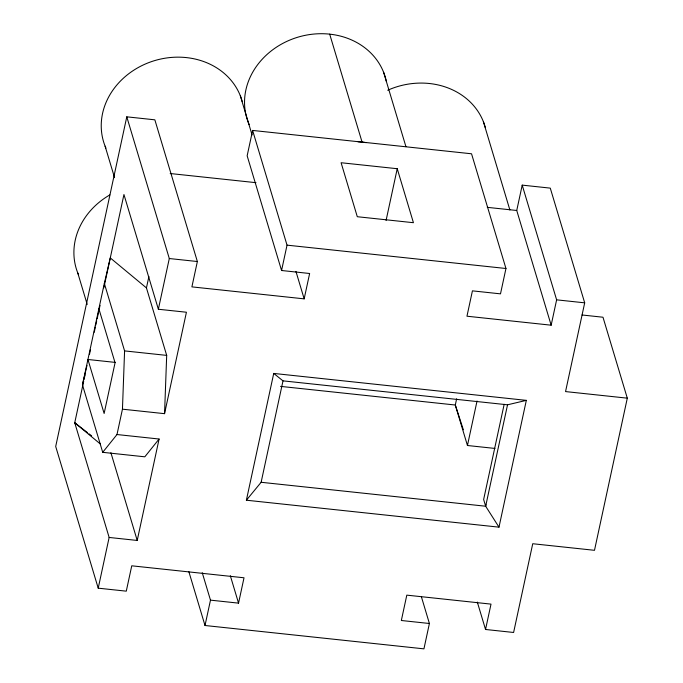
<?xml version="1.0" encoding="UTF-8"?>
<svg xmlns="http://www.w3.org/2000/svg" width="683" height="683" viewBox="0 0 683 683"><rect width="100%" height="100%" fill="white"/><g stroke="black" fill="none" stroke-linecap="round" stroke-linejoin="round"><path stroke-width="1.02" d="M122.453 409.177L124.588 350.9L104.337 283.419L110.279 257.926L146.444 287.91L166.686 355.391L164.552 413.667L122.453 409.177L116.989 434.533L102.715 452.325L144.813 456.816L159.088 439.024L116.989 434.533M498.991 527.156L526.328 400.366L273.729 373.43L246.384 500.212L498.991 527.156L485.664 506.231L485.792 504.378M477.315 602.073L485.536 629.478L513.607 632.475L532.74 543.728L594.492 550.31L627.301 398.163L565.55 391.581L584.691 302.834L550.276 188.124L522.213 185.127L556.628 299.837L551.155 325.193L466.959 316.212L472.423 290.856L500.494 293.852L505.958 268.496L471.543 153.786L252.616 130.436L247.152 155.792L281.567 270.502L309.63 273.499L304.166 298.855L191.897 286.877L197.361 261.521L154.853 119.824L126.782 116.827L55.699 446.469L98.215 588.174L126.278 591.162L131.751 565.806L244.019 577.784L238.546 603.14L210.484 600.144L202.253 572.738M102.715 452.325L82.464 384.845L104.337 283.419M83.702 381.182L74.737 422.751L109.143 537.453L98.215 588.174M84.146 379.099L85.042 374.941M89.456 354.477L90.506 349.602M94.254 332.228L95.364 327.072M95.808 325.006L96.704 320.873M97.148 318.816L98.702 311.593M99.146 309.527L100.042 305.395M103.825 287.85L123.947 194.535L158.362 309.245L186.425 312.233L164.552 413.667M146.444 287.91L148.903 276.478M158.362 309.245L169.299 258.533L126.782 116.827M109.143 537.453L137.215 540.449L159.088 439.024M421.488 597.096L429.402 623.494L423.938 648.85L205.011 625.5L210.484 600.144M281.567 270.502L287.031 245.146L252.616 130.436M246.384 500.212L261.128 482.283L283.001 380.858L273.729 373.43M386.074 220.472L397.233 168.718L341.099 162.733L357.294 216.716L413.428 222.701L397.233 168.718M456.637 398.804L455.305 405.019L467.445 445.504L494.979 448.441M551.155 325.193L516.741 210.484L522.213 185.127M467.445 445.504L477.041 400.998M504.174 404.268L483.641 499.486L485.664 506.231L261.128 482.283M485.664 506.231L507.537 404.806L526.328 400.366M485.536 629.478L491.009 604.122L406.803 595.141L401.339 620.497L429.402 623.494M82.464 384.845L86.98 365.473M170.195 173.525L255.98 182.677M487.269 207.342L516.741 210.484M287.031 245.146L505.958 268.496M169.299 258.533L197.361 261.521M556.628 299.837L584.691 302.834M582.053 314.983L602.987 317.228L627.301 398.163M124.588 350.9L166.686 355.391M115.47 362.425L87.936 359.489L104.132 413.471L115.068 362.758L98.873 308.776M283.001 380.858L507.537 404.806M280.542 386.382L455.305 405.019L463.347 429.769M87.381 432.552L74.737 422.751L100.452 444.07M89.063 433.859L91.59 435.822M483.393 121.694L509.877 209.971M383.624 72.33L405.933 146.674M329.693 34.15L362.084 142.115M295.944 271.441L304.166 298.855M240.322 95.765L252.087 134.978M105.114 146.196L114.556 177.657M230.325 575.726L238.546 603.14M188.867 571.697L205.011 625.5M77.777 272.987L87.211 304.439M110.902 452.735L137.215 540.449M358.003 141.782A72.202 63.024 -16.7 0 1 366.122 142.653M249.21 124.648A72.202 63.024 -16.7 0 1 296.695 37.548A72.202 63.024 -16.7 0 1 386.305 81.209M78.571 274.873A72.202 63.024 -16.7 0 1 109.826 194.92M105.908 148.091A72.202 63.024 -16.7 0 1 151.703 61.547A72.202 63.024 -16.7 0 1 242.269 101.622M387.713 90.241A72.202 63.024 -16.7 0 1 485.34 127.55"/></g></svg>
